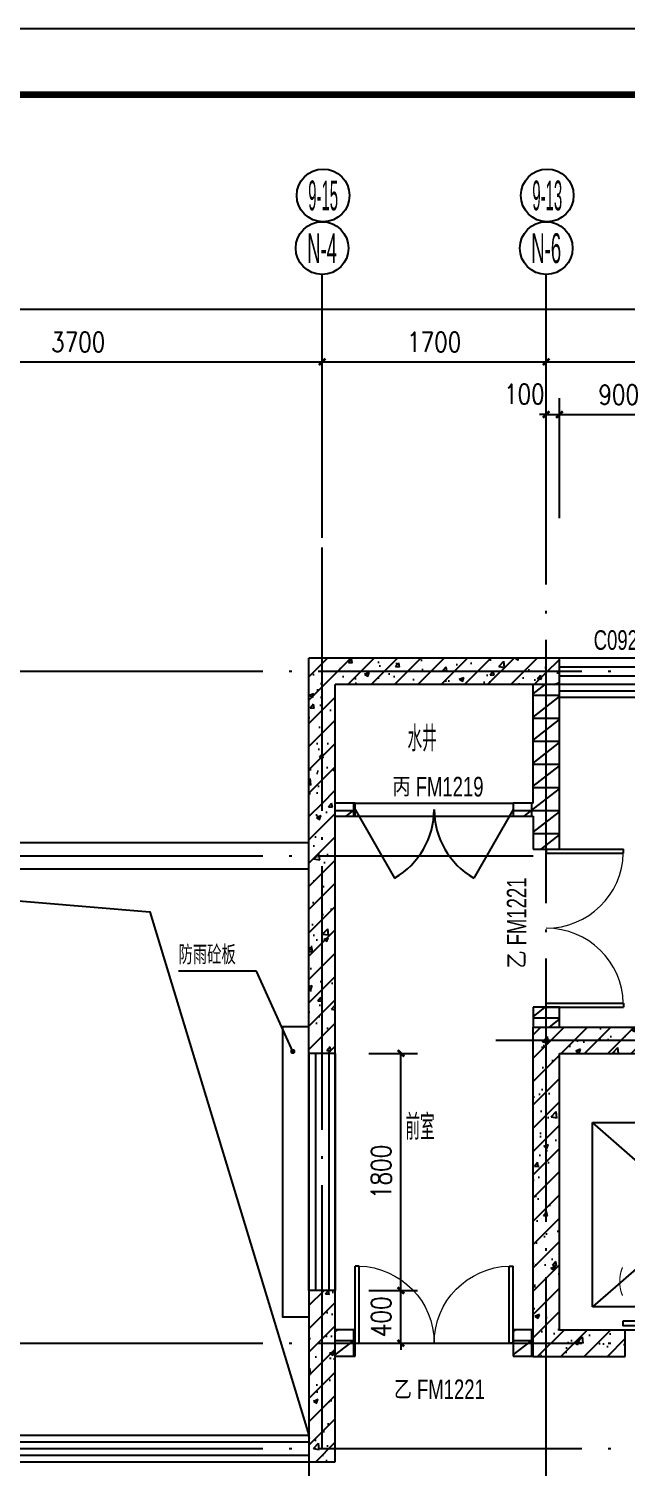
# Model space of a CAD drawing. Extents: x 718358 to 1668613, y -348838 to -159582.
# Drawn here: x 780510 to 785042, y -327336 to -316416 of the extents above; entities that cross this region are included whole.
import ezdxf
from ezdxf.enums import TextEntityAlignment as Align

# ---------------------------------------------------------------- set-up
doc = ezdxf.new("R2010")
doc.units = 0
doc.header["$LTSCALE"] = 1000
doc.linetypes.add('DOTE', pattern=[2.42, 2, -0.2, 0.02, -0.2])
for name, color, linetype in [('AXIS_TEXT', 7, 'Continuous'), ('建-可见线', 7, 'Continuous'), ('建-图框', 4, 'Continuous'), ('建-墙体', 2, 'Continuous'), ('建-尺寸', 73, 'Continuous'), ('建-引出', 3, 'Continuous'), ('建-影线', 8, 'Continuous'), ('建-房间名', 7, 'Continuous'), ('建-柱子', 6, 'Continuous'), ('建-楼梯', 4, 'Continuous'), ('建-符号说明', 7, 'Continuous'), ('建-轴标', 3, 'Continuous'), ('建-轴网', 14, 'DOTE'), ('建-门', 4, 'Continuous'), ('建-门窗', 4, 'Continuous'), ('建-门窗-编号', 7, 'Continuous'), ('建-阳台', 5, 'Continuous')]:
    doc.layers.add(name, color=color, linetype=linetype)
doc.styles.add('_TCH_AXIS', font='gt宽度调整.shx', dxfattribs={"bigfont": 'gt国标汉字.shx'})
doc.styles.add('_TCH_DIM', font='gt单线西文.shx', dxfattribs={"width": 0.8, "bigfont": 'gt单线中文.shx'})
doc.styles.add('_TCH_WINDOW', font='gt单线西文.shx', dxfattribs={"height": 3.5, "bigfont": 'gt单线中文.shx'})
doc.styles.add('COMPLEX', font='COMPLEX')
doc.styles.add('DIM_FONT', font='SIMPLEX.shx', dxfattribs={"width": 0.8, "bigfont": 'GBCBIG.shx'})
doc.dimstyles.new('DIMN50', dxfattribs={"dimscale": 0.5, "dimtxt": 300, "dimasz": 100, "dimexe": 250, "dimexo": 300, "dimgap": 150, "dimtad": 1, "dimdec": 0, "dimzin": 0, "dimdsep": 46, "dimtxsty": 'DIM_FONT', "dimblk": 'ARCHTICK', "dimcen": 0.09, "dimdle": 1, "dimclrt": 7, "dimazin": 2, "dimtfac": 1, "dimtdec": 0, "dimtix": 1, "dimtmove": 2, "dimatfit": 3, "dimldrblk": 'ARCHTICK', "dimfxl": 1, "dimtolj": 1, "dimtzin": 0, "dimarcsym": 0})
pattern_1 = [(0, (0, 0), (0, 175), []), (37.875, (200, 0), (-84.807639, 109.038328), []), (90, (200, 0), (-225, 1e-14), [])]
pattern_2 = [(45, (0, 0), (-88.388348, 88.388348), []), (50, (0, 0), (358.63009, -31.37607), [37.5, -412.5]), (355, (0, 0), (-69.37567, 376.09607), [30, -330]), (100.4514, (29.9, -2.6), (289.25469, 344.71977), [31.8701, -350.57106]), (46.1842, (0, 100), (533.62052, -82.7595), [56.25, -618.75]), (96.6356, (44.47, 93.1), (467.33135, 487.05894), [47.80514, -525.8565]), (351.1842, (0, 100), (467.33097, 487.0593), [45, -495]), (21, (50, 75), (298.45353, -201.30945), [37.5, -412.5]), (326, (50, 75), (121.65767, 362.57502), [30, -330]), (71.4514, (74.87, 58.22), (420.11131, 161.26525), [31.8701, -350.57106]), (37.5, (0, 0), (6.079928, 166.446927), [0, -326, 0, -335, 0, -331.25]), (7.5, (0, 0), (131.53477, 197.205856), [0, -191, 0, -318.5, 0, -126.25]), (327.5, (-111.5, 0), (266.911218, -11.277436), [0, -125, 0, -390, 0, -517.5]), (317.5, (-161.5, 0), (291.593085, 50.05249), [0, -162.5, 0, -259, 0, -367.5])]

# ---------------------------------------------------------------- blocks, each defined once
blk = doc.blocks.new('$DorLib2D$00000231')
at = {"color": 0}
for p, q in [((-0.5, 0), (-0.25, 0.433)), ((0.5, 0), (0.25, 0.433))]:
    blk.add_line(p, q, dxfattribs=at)
for centre, start, end in [((-0.5, 0), 0, 60), ((0.5, 0), 120, 180)]:
    blk.add_arc(centre, 0.5, start, end, dxfattribs=at)
blk = doc.blocks.new('$DorLib2D$00000002')
for p, q in [((-0.5, 0), (-0.5, 0.4875)), ((-0.475, 0.4875), (-0.5, 0.4875)), ((-0.475, 0), (-0.475, 0.4875)), ((0.475, 0), (0.475, 0.4875)), ((0.475, 0.4875), (0.5, 0.4875)), ((0.5, 0), (0.5, 0.4875)), ((-0.5, 0), (-0.475, 0)), ((0.5, 0), (0.475, 0))]:
    blk.add_line(p, q)
at = {"lineweight": 13}
for centre, start, end in [((-0.4875, 0), 0, 88.53072), ((0.4875, 0), 91.46928, 180)]:
    blk.add_arc(centre, 0.4875, start, end, dxfattribs=at)
blk = doc.blocks.new('$TCHSYS$WIN2D')
for p, q in [((-0.5, 0.5), (0.5, 0.5)), ((-0.5, 0.5), (-0.5, -0.5)), ((0.5, 0.5), (0.5, -0.5)), ((0.5, 0.167), (-0.5, 0.167)), ((0.5, -0.167), (-0.5, -0.167)), ((-0.5, -0.5), (0.5, -0.5))]:
    blk.add_line(p, q)
blk = doc.blocks.new('$TCHSYS$LDOR22D')
for p, q in [((-0.5167, 0.8333), (-0.0167, 0.8333)), ((-0.5167, 0.8333), (-0.5167, 0.6667)), ((-0.0167, 0.8333), (-0.0167, 0.6667)), ((0.0167, 0.8333), (0.0167, 0.6667)), ((0.0167, 0.8333), (0.5167, 0.8333)), ((0.5167, 0.8333), (0.5167, 0.6667)), ((-0.5167, 0.6667), (-0.0167, 0.6667)), ((0.0167, 0.6667), (0.5167, 0.6667)), ((-0.5, 0.5), (0.5, 0.5))]:
    blk.add_line(p, q)
blk = doc.blocks.new('_ArchTick')
at = {"color": 0, "linetype": 'ByBlock', "const_width": 0.4}
blk.add_lwpolyline([(-0.5, -0.5), (0.5, 0.5)], dxfattribs=at)
blk = doc.blocks.new('*D192')
at = {"layer": 'Defpoints', "color": 0, "transparency": 16777216}
for p in [(808035, -318544), (769085, -320194), (808035, -320194)]:
    blk.add_point(p, dxfattribs=at)
at = {"layer": '建-轴标', "color": 0, "lineweight": -2, "transparency": 16777216}
for p, q in [((769085, -320044), (769085, -318419)), ((808035, -320044), (808035, -318419)), ((769085, -318544), (808036, -318544))]:
    blk.add_line(p, q, dxfattribs=at)
at = {"layer": '建-轴标', "color": 0, "lineweight": -2, "transparency": 16777216, "xscale": 50, "yscale": 50, "zscale": 50, "rotation": 180}
blk.add_blockref('_ArchTick', (769085, -318544), dxfattribs=at)
at = {"layer": '建-轴标', "color": 0, "lineweight": -2, "transparency": 16777216, "xscale": 50, "yscale": 50, "zscale": 50}
blk.add_blockref('_ArchTick', (808035, -318544), dxfattribs=at)
at = {"layer": '建-轴标', "color": 7, "transparency": 16777216, "insert": (788560, -318394), "char_height": 150, "attachment_point": 5, "style": 'DIM_FONT'}
blk.add_mtext('\\A1;38950', dxfattribs=at)
blk = doc.blocks.new('*D235')
at = {"layer": 'Defpoints', "color": 0, "transparency": 16777216}
for p in [(782735, -318944), (779035, -320194), (782735, -320194)]:
    blk.add_point(p, dxfattribs=at)
at = {"layer": '建-轴标', "color": 0, "lineweight": -2, "transparency": 16777216}
for p, q in [((779035, -320044), (779035, -318819)), ((782735, -320044), (782735, -318819)), ((779035, -318944), (782736, -318944))]:
    blk.add_line(p, q, dxfattribs=at)
at = {"layer": '建-轴标', "color": 0, "lineweight": -2, "transparency": 16777216, "xscale": 50, "yscale": 50, "zscale": 50, "rotation": 180}
blk.add_blockref('_ArchTick', (779035, -318944), dxfattribs=at)
at = {"layer": '建-轴标', "color": 0, "lineweight": -2, "transparency": 16777216, "xscale": 50, "yscale": 50, "zscale": 50}
blk.add_blockref('_ArchTick', (782735, -318944), dxfattribs=at)
at = {"layer": '建-轴标', "color": 7, "transparency": 16777216, "insert": (780885, -318794), "char_height": 150, "attachment_point": 5, "style": 'DIM_FONT'}
blk.add_mtext('\\A1;3700', dxfattribs=at)
blk = doc.blocks.new('*D236')
at = {"layer": 'Defpoints', "color": 0, "transparency": 16777216}
for p in [(784435, -318944), (782735, -320194), (784435, -320194)]:
    blk.add_point(p, dxfattribs=at)
at = {"layer": '建-轴标', "color": 0, "lineweight": -2, "transparency": 16777216}
for p, q in [((782735, -320044), (782735, -318819)), ((784435, -320044), (784435, -318819)), ((782735, -318944), (784436, -318944))]:
    blk.add_line(p, q, dxfattribs=at)
at = {"layer": '建-轴标', "color": 0, "lineweight": -2, "transparency": 16777216, "xscale": 50, "yscale": 50, "zscale": 50, "rotation": 180}
blk.add_blockref('_ArchTick', (782735, -318944), dxfattribs=at)
at = {"layer": '建-轴标', "color": 0, "lineweight": -2, "transparency": 16777216, "xscale": 50, "yscale": 50, "zscale": 50}
blk.add_blockref('_ArchTick', (784435, -318944), dxfattribs=at)
at = {"layer": '建-轴标', "color": 7, "transparency": 16777216, "insert": (783585, -318794), "char_height": 150, "attachment_point": 5, "style": 'DIM_FONT'}
blk.add_mtext('\\A1;1700', dxfattribs=at)
blk = doc.blocks.new('*D237')
at = {"layer": 'Defpoints', "color": 0, "transparency": 16777216}
for p in [(786735, -318944), (784435, -320194), (786735, -320194)]:
    blk.add_point(p, dxfattribs=at)
at = {"layer": '建-轴标', "color": 0, "lineweight": -2, "transparency": 16777216}
for p, q in [((784435, -320044), (784435, -318819)), ((786735, -320044), (786735, -318819)), ((784435, -318944), (786736, -318944))]:
    blk.add_line(p, q, dxfattribs=at)
at = {"layer": '建-轴标', "color": 0, "lineweight": -2, "transparency": 16777216, "xscale": 50, "yscale": 50, "zscale": 50, "rotation": 180}
blk.add_blockref('_ArchTick', (784435, -318944), dxfattribs=at)
at = {"layer": '建-轴标', "color": 0, "lineweight": -2, "transparency": 16777216, "xscale": 50, "yscale": 50, "zscale": 50}
blk.add_blockref('_ArchTick', (786735, -318944), dxfattribs=at)
at = {"layer": '建-轴标', "color": 7, "transparency": 16777216, "insert": (785585, -318794), "char_height": 150, "attachment_point": 5, "style": 'DIM_FONT'}
blk.add_mtext('\\A1;2300', dxfattribs=at)
blk = doc.blocks.new('_AXISO')
blk.add_circle((0, 0), 0.5)
at = {"layer": 'AXIS_TEXT', "style": 'COMPLEX', "width": 1.041667}
blk.add_attdef('A', text='', height=0.56, dxfattribs=at).set_placement((-0.25, -0.28), (0.25, -0.28), align=Align.FIT)
blk = doc.blocks.new('*D479')
at = {"layer": 'Defpoints', "color": 0, "transparency": 16777216}
for p in [(784535, -319344), (784435, -320281), (784535, -320281)]:
    blk.add_point(p, dxfattribs=at)
at = {"layer": '建-尺寸', "color": 0, "lineweight": -2, "transparency": 16777216}
for p, q in [((784435, -320131), (784435, -319219)), ((784535, -320131), (784535, -319219)), ((784435, -319344), (784385, -319344)), ((784435, -319344), (784535, -319344)), ((784535, -319344), (784585, -319344))]:
    blk.add_line(p, q, dxfattribs=at)
at = {"layer": '建-尺寸', "color": 0, "lineweight": -2, "transparency": 16777216, "xscale": 50, "yscale": 50, "zscale": 50}
blk.add_blockref('_ArchTick', (784435, -319344), dxfattribs=at)
at = {"layer": '建-尺寸', "color": 0, "lineweight": -2, "transparency": 16777216, "xscale": 50, "yscale": 50, "zscale": 50, "rotation": 180}
blk.add_blockref('_ArchTick', (784535, -319344), dxfattribs=at)
at = {"layer": '建-尺寸', "color": 7, "transparency": 16777216, "insert": (784269, -319189), "char_height": 150, "attachment_point": 5, "style": 'DIM_FONT'}
blk.add_mtext('\\A1;100', dxfattribs=at)
blk = doc.blocks.new('*D480')
at = {"layer": 'Defpoints', "color": 0, "transparency": 16777216}
for p in [(785435, -319344), (784535, -320281), (785435, -320281)]:
    blk.add_point(p, dxfattribs=at)
at = {"layer": '建-尺寸', "color": 0, "lineweight": -2, "transparency": 16777216}
for p, q in [((784535, -320131), (784535, -319219)), ((785435, -320131), (785435, -319219)), ((784535, -319344), (785436, -319344))]:
    blk.add_line(p, q, dxfattribs=at)
at = {"layer": '建-尺寸', "color": 0, "lineweight": -2, "transparency": 16777216, "xscale": 50, "yscale": 50, "zscale": 50, "rotation": 180}
blk.add_blockref('_ArchTick', (784535, -319344), dxfattribs=at)
at = {"layer": '建-尺寸', "color": 0, "lineweight": -2, "transparency": 16777216, "xscale": 50, "yscale": 50, "zscale": 50}
blk.add_blockref('_ArchTick', (785435, -319344), dxfattribs=at)
at = {"layer": '建-尺寸', "color": 7, "transparency": 16777216, "insert": (784985, -319194), "char_height": 150, "attachment_point": 5, "style": 'DIM_FONT'}
blk.add_mtext('\\A1;900', dxfattribs=at)
blk = doc.blocks.new('*D3365')
at = {"layer": 'Defpoints', "color": 0, "transparency": 16777216}
for p in [(782940, -325994), (783333, -325994), (782940, -326394)]:
    blk.add_point(p, dxfattribs=at)
at = {"layer": '建-尺寸', "color": 0, "lineweight": -2, "transparency": 16777216}
for p, q in [((783333, -325994), (783333, -325944)), ((783090, -325994), (783458, -325994)), ((783333, -326394), (783333, -325994)), ((783090, -326394), (783458, -326394)), ((783333, -326394), (783333, -326444))]:
    blk.add_line(p, q, dxfattribs=at)
at = {"layer": '建-尺寸', "color": 0, "lineweight": -2, "transparency": 16777216, "xscale": 50, "yscale": 50, "zscale": 50}
for p, rotation in [((783333, -325994), 270), ((783333, -326394), 90)]:
    blk.add_blockref('_ArchTick', p, dxfattribs=dict(at, rotation=rotation))
at = {"layer": '建-尺寸', "color": 7, "transparency": 16777216, "insert": (783183, -326194), "char_height": 150, "attachment_point": 5, "rotation": 90, "style": 'DIM_FONT'}
blk.add_mtext('\\A1;400', dxfattribs=at)
blk = doc.blocks.new('*D3366')
at = {"layer": 'Defpoints', "color": 0, "transparency": 16777216}
for p in [(782940, -324194), (783333, -324194), (782940, -325994)]:
    blk.add_point(p, dxfattribs=at)
at = {"layer": '建-尺寸', "color": 0, "lineweight": -2, "transparency": 16777216}
for p, q in [((783090, -324194), (783458, -324194)), ((783333, -325994), (783333, -324193)), ((783090, -325994), (783458, -325994))]:
    blk.add_line(p, q, dxfattribs=at)
at = {"layer": '建-尺寸', "color": 0, "lineweight": -2, "transparency": 16777216, "xscale": 50, "yscale": 50, "zscale": 50}
for p, rotation in [((783333, -324194), 90), ((783333, -325994), 270)]:
    blk.add_blockref('_ArchTick', p, dxfattribs=dict(at, rotation=rotation))
at = {"layer": '建-尺寸', "color": 7, "transparency": 16777216, "insert": (783183, -325094), "char_height": 150, "attachment_point": 5, "rotation": 90, "style": 'DIM_FONT'}
blk.add_mtext('\\A1;1800', dxfattribs=at)

msp = doc.modelspace()

# ---------------------------------------------------------------- hatches: boundary and pattern name
at = {"layer": '建-影线'}
h = msp.add_hatch(dxfattribs=at)
h.set_pattern_fill('钢筋混凝土', color=256, scale=50, style=0)
h.set_pattern_definition(pattern_2)
h.paths.add_polyline_path([(784435.2, -321393.8), (784435.2, -321193.8), (782635.2, -321193.8), (782835.2, -321393.8)])
h = msp.add_hatch(dxfattribs=at)
h.set_pattern_fill('钢筋混凝土', color=256, scale=50, style=0)
h.set_pattern_definition(pattern_2)
h.paths.add_polyline_path([(782635.2, -322293.8), (782835.2, -322293.8), (782835.2, -321393.8), (782635.2, -321193.8)])
h = msp.add_hatch(dxfattribs=at)
h.set_pattern_fill('钢筋混凝土', color=256, scale=50, style=0)
h.set_pattern_definition(pattern_2)
h.paths.add_polyline_path([(784535.2, -321193.8), (784435.2, -321193.8), (784435.2, -321393.8), (784535.2, -321393.8)])
h = msp.add_hatch(dxfattribs=at)
h.set_pattern_fill('空心砖', color=256, scale=50, style=0)
h.set_pattern_definition(pattern_1)
h.paths.add_polyline_path([(784401.9, -322327.1), (784535.2, -322293.8), (784535.2, -321393.8), (784335.2, -321393.8), (784335.2, -322293.8)])
h = msp.add_hatch(dxfattribs=at)
h.set_pattern_fill('钢筋混凝土', color=256, scale=50, style=0)
h.set_pattern_definition(pattern_2)
h.paths.add_polyline_path([(782835.2, -324193.8), (782835.2, -322293.8), (782635.2, -322293.8), (782635.2, -324193.8)])
h = msp.add_hatch(dxfattribs=at)
h.set_pattern_fill('空心砖', color=256, scale=50, style=0)
h.set_pattern_definition(pattern_1)
h.paths.add_polyline_path([(782835.2, -322393.8), (782985.2, -322393.8), (782985.2, -322293.8), (782835.2, -322293.8)])
h = msp.add_hatch(dxfattribs=at)
h.set_pattern_fill('空心砖', color=256, scale=50, style=0)
h.set_pattern_definition(pattern_1)
h.paths.add_polyline_path([(784335.2, -322293.8), (784185.2, -322293.8), (784185.2, -322393.8), (784335.2, -322393.8), (784401.9, -322327.1)])
h = msp.add_hatch(dxfattribs=at)
h.set_pattern_fill('空心砖', color=256, scale=50, style=0)
h.set_pattern_definition(pattern_1)
h.paths.add_polyline_path([(784335.2, -322393.8), (784335.2, -322643.8), (784535.2, -322643.8), (784535.2, -322293.8), (784401.9, -322327.1)])
h = msp.add_hatch(dxfattribs=at)
h.set_pattern_fill('空心砖', color=256, scale=50, style=0)
h.set_pattern_definition(pattern_1)
h.paths.add_polyline_path([(784535.2, -323994.7), (784535.2, -323843.8), (784335.2, -323843.8), (784335.2, -323994.7)])
h = msp.add_hatch(dxfattribs=at)
h.set_pattern_fill('钢筋混凝土', color=256, scale=50, style=0)
h.set_pattern_definition(pattern_2)
h.paths.add_polyline_path([(784335.2, -326494.7), (784535.2, -326294.7), (784535.2, -324194.7), (784335.2, -323994.7)])
h = msp.add_hatch(dxfattribs=at)
h.set_pattern_fill('钢筋混凝土', color=256, scale=50, style=0)
h.set_pattern_definition(pattern_2)
h.paths.add_polyline_path([(784335.2, -323994.7), (784535.2, -324194.7), (786635.2, -324194.7), (786735.2, -324128), (786735.2, -323994.7)])
h = msp.add_hatch(dxfattribs=at)
h.set_pattern_fill('钢筋混凝土', color=256, scale=50, style=0)
h.set_pattern_definition(pattern_2)
h.paths.add_polyline_path([(782835.2, -325993.8), (782635.2, -325993.8), (782635.2, -327293.8), (782835.2, -327293.8)])
h = msp.add_hatch(dxfattribs=at)
h.set_pattern_fill('空心砖', color=256, scale=50, style=0)
h.set_pattern_definition(pattern_1)
h.paths.add_polyline_path([(782835.2, -326293.8), (782835.2, -326493.8), (782985.2, -326493.8), (782985.2, -326293.8)])
h = msp.add_hatch(dxfattribs=at)
h.set_pattern_fill('空心砖', color=256, scale=50, style=0)
h.set_pattern_definition(pattern_1)
h.paths.add_polyline_path([(784335.2, -326293.8), (784185.2, -326293.8), (784185.2, -326493.8), (784335.2, -326493.8)])
h = msp.add_hatch(dxfattribs=at)
h.set_pattern_fill('钢筋混凝土', color=256, scale=50, style=0)
h.set_pattern_definition(pattern_2)
h.paths.add_polyline_path([(784335.2, -326494.7), (785035.2, -326494.7), (785035.2, -326294.7), (784535.2, -326294.7)])

# ---------------------------------------------------------------- linework, layer by layer
for p, q in [((782635.2, -324194.1), (782635.2, -325993.8)), ((782835.2, -324194.1), (782835.2, -325993.8)), ((779135.2, -327093.8), (782635.2, -327093.8)), ((779135.2, -327293.8), (782635.2, -327293.8))]:
    msp.add_line(p, q)
at = {"layer": '建-可见线'}
for p, q in [((777535.2, -322593.8), (782635.2, -322593.8)), ((777535.2, -322793.8), (782635.2, -322793.8)), ((782635.2, -325994.5), (782635.2, -324194.5)), ((782835.2, -325994.5), (782835.2, -324194.2))]:
    msp.add_line(p, q, dxfattribs=at)
msp.add_lwpolyline([(782635.2, -323993.8), (782435.2, -323993.8), (782435.2, -326193.8), (782635.2, -326193.8)], dxfattribs=at)
at = {"layer": '建-图框'}
msp.add_lwpolyline([(763686.8, -346115.8), (816236.8, -346115.8), (816236.8, -316415.8), (763686.8, -316415.8)], close=True, dxfattribs=at)
at = {"layer": '建-图框', "const_width": 50}
msp.add_lwpolyline([(764936.8, -345615.8), (815736.8, -345615.8), (815736.8, -316915.8), (764936.8, -316915.8)], close=True, dxfattribs=at)
at = {"layer": '建-墙体'}
for p, q in [((784535.2, -321393.8), (784535.2, -321193.8)), ((784335.2, -322293.8), (784335.2, -321393.8)), ((784535.2, -322293.8), (784535.2, -321393.8)), ((782985.2, -322293.8), (782835.2, -322293.8)), ((782985.2, -322393.8), (782985.2, -322293.8)), ((784335.2, -322293.8), (784185.2, -322293.8)), ((784185.2, -322293.8), (784185.2, -322393.8)), ((784535.2, -322643.8), (784535.2, -322293.8)), ((782835.2, -322393.8), (782985.2, -322393.8)), ((784185.2, -322393.8), (784335.2, -322393.8)), ((784335.2, -322393.8), (784335.2, -322643.8)), ((784335.2, -322643.8), (784535.2, -322643.8)), ((784535.2, -323843.8), (784335.2, -323843.8)), ((784335.2, -323843.8), (784335.2, -323994.7)), ((784535.2, -323994.7), (784535.2, -323843.8)), ((782985.2, -326293.8), (782835.2, -326293.8)), ((782985.2, -326493.8), (782985.2, -326293.8)), ((784335.2, -326293.8), (784185.2, -326293.8)), ((784185.2, -326293.8), (784185.2, -326493.8)), ((782835.2, -326493.8), (782985.2, -326493.8)), ((784185.2, -326493.8), (784335.2, -326493.8))]:
    msp.add_line(p, q, dxfattribs=at)
at = {"layer": '建-引出'}
for p, q in [((782238.3, -323570), (781645.1, -323570)), ((782512.7, -324179.7), (782238.3, -323570))]:
    msp.add_line(p, q, dxfattribs=at)
at = {"layer": '建-引出', "const_width": 20}
msp.add_lwpolyline([(782516.8, -324188.8, 1), (782508.6, -324170.6, 1)], format="xyb", close=True, dxfattribs=at)
at = {"layer": '建-影线'}
msp.add_lwpolyline([(777535.2, -322793.8), (781428.5, -323119.8), (782635.2, -327093.8)], dxfattribs=at)
at = {"layer": '建-柱子'}
for p, q in [((784435.2, -321193.8), (782635.2, -321193.8)), ((782635.2, -322293.8), (782635.2, -321193.8)), ((784535.2, -321193.8), (784435.2, -321193.8)), ((784535.2, -321393.8), (784535.2, -321193.8)), ((784435.2, -321393.8), (782835.2, -321393.8)), ((782835.2, -322293.8), (782835.2, -321393.8)), ((784535.2, -321393.8), (784435.2, -321393.8)), ((782635.2, -324193.8), (782635.2, -322293.8)), ((782835.2, -324193.8), (782835.2, -322293.8)), ((784335.2, -326494.7), (784335.2, -323994.7)), ((784335.2, -323994.7), (786735.2, -323994.7)), ((782635.2, -324193.8), (782835.2, -324193.8)), ((784535.2, -326294.7), (784535.2, -324194.7)), ((784535.2, -324194.7), (786635.2, -324194.7)), ((782835.2, -325993.8), (782635.2, -325993.8)), ((782635.2, -325993.8), (782635.2, -327293.8)), ((782835.2, -327293.8), (782835.2, -325993.8)), ((785035.2, -326294.7), (784535.2, -326294.7)), ((785035.2, -326494.7), (785035.2, -326294.7)), ((784335.2, -326494.7), (785035.2, -326494.7)), ((782635.2, -327293.8), (782835.2, -327293.8))]:
    msp.add_line(p, q, dxfattribs=at)
at = {"layer": '建-楼梯'}
for p, q in [((784785.2, -326119.5), (784785.2, -324719.5)), ((784785.2, -324719.5), (786385.2, -324719.5)), ((786385.2, -324719.5), (784785.2, -326119.5)), ((786385.2, -326119.5), (784785.2, -324719.5)), ((786385.2, -326119.5), (784785.2, -326119.5))]:
    msp.add_line(p, q, dxfattribs=at)
at = {"layer": '建-轴标'}
for p, q in [((782735.2, -320281.2), (782735.2, -318281.2)), ((784435.2, -320281.2), (784435.2, -318281.2))]:
    msp.add_line(p, q, dxfattribs=at)
at = {"layer": '建-轴网'}
for p, q in [((784435.2, -339993.8), (784435.2, -319893.8)), ((782735.2, -327193.8), (782735.2, -320193.8)), ((768185.2, -321293.8), (810335.2, -321293.8)), ((768185.2, -322693.8), (784335.2, -322693.8)), ((784053, -324093.8), (810335.2, -324093.8)), ((768185.2, -326393.8), (810335.2, -326393.8)), ((768185.2, -327193.8), (810335.2, -327193.8))]:
    msp.add_line(p, q, dxfattribs=at)
at = {"layer": '建-门'}
for p, q in [((782985.2, -322293.8, 200), (784185.2, -322293.8, 200)), ((782985.2, -322393.8, 200), (784185.2, -322393.8, 200))]:
    msp.add_line(p, q, dxfattribs=at)
at = {"layer": '建-门窗'}
msp.add_line((782635.2, -327293.8), (782635.2, -328593.8), dxfattribs=at)
at = {"layer": '建-阳台'}
for p, q in [((782685.2, -324194.5), (782685.2, -325994.5)), ((782785.2, -324194.5), (782785.2, -325994.5))]:
    msp.add_line(p, q, dxfattribs=at)
for points in [[(785485.2, -321393.8), (785485.2, -321443.8), (784535.2, -321443.8)], [(785535.2, -321393.8), (785535.2, -321493.8), (784535.2, -321493.8)], [(779135.2, -327143.8), (782635.2, -327143.8)], [(779135.2, -327243.8), (782635.2, -327243.8)]]:
    msp.add_lwpolyline(points, dxfattribs=at)

# ---------------------------------------------------------------- block references
at = {"layer": '建-轴标'}
ref = msp.add_blockref('_AXISO', (782743, -317681.2), dxfattribs=dict(at, xscale=400, yscale=400, zscale=400))
ref.add_attrib('A', '9-15', dxfattribs={"height": 226.27, "style": '_TCH_AXIS', "width": 0.28}).set_placement((782629.9, -317794.4), (782856.2, -317794.4), align=Align.FIT)
ref = msp.add_blockref('_AXISO', (784443, -317681.2), dxfattribs=dict(at, xscale=400, yscale=400, zscale=400))
ref.add_attrib('A', '9-13', dxfattribs={"height": 226.27, "style": '_TCH_AXIS', "width": 0.28}).set_placement((784329.9, -317794.4), (784556.2, -317794.4), align=Align.FIT)
ref = msp.add_blockref('_AXISO', (782735.2, -318081.2), dxfattribs=dict(at, xscale=400, yscale=400, zscale=400))
ref.add_attrib('A', 'N-4', dxfattribs={"height": 226.27, "style": '_TCH_AXIS', "width": 0.323077}).set_placement((782622, -318194.4), (782848.3, -318194.4), align=Align.FIT)
ref = msp.add_blockref('_AXISO', (784435.2, -318081.2), dxfattribs=dict(at, xscale=400, yscale=400, zscale=400))
ref.add_attrib('A', 'N-6', dxfattribs={"height": 226.27, "style": '_TCH_AXIS', "width": 0.333333}).set_placement((784322, -318194.4), (784548.3, -318194.4), align=Align.FIT)
at = {"layer": '建-门', "xscale": -1200, "yscale": -1200}
for name, p, zscale, rotation in [('$DorLib2D$00000231', (783585.2, -322343.8), 100, 9.517790275747592e-08), ('$DorLib2D$00000002', (784435.2, -323243.8), 200, 89.99999999383387)]:
    msp.add_blockref(name, p, dxfattribs=dict(at, zscale=zscale, rotation=rotation))
at = {"layer": '建-门窗'}
ref = msp.add_blockref('$TCHSYS$WIN2D', (784985.2, -321293.8), dxfattribs=dict(at, xscale=-900, yscale=-200, zscale=-900, rotation=7.312368191253194e-07))
ref.add_attrib('A', 'C0920', (784795.2, -321130.7), dxfattribs={"layer": '建-门窗-编号', "height": 148.75, "rotation": 0, "style": '_TCH_WINDOW', "width": 0.705882})
for name, p, xscale, yscale, zscale, rotation in [('$DorLib2D$00000002', (783585.2, -326393.8), 1200, -1200, 1200, 179.9999999953604), ('$TCHSYS$LDOR22D', (785585.2, -326394.7), 1100, -200, 1100, 179.9999999954121)]:
    msp.add_blockref(name, p, dxfattribs=dict(at, xscale=xscale, yscale=yscale, zscale=zscale, rotation=rotation))

# ---------------------------------------------------------------- texts
at = {"layer": '建-房间名', "style": 'DIM_FONT', "width": 0.8}
for s, height, p in [('水井', 192.91, (783382.8, -321902)), ('前室', 192.91, (783366.9, -324850.2)), ('（', 192.9, (784911.6, -326032.8))]:
    msp.add_text(s, height=height, dxfattribs=at).set_placement(p)
at = {"layer": '建-符号说明', "style": '_TCH_DIM', "width": 0.8}
msp.add_text('防雨砼板', height=143.31, dxfattribs=at).set_placement((781645.1, -323517.5))
at = {"layer": '建-门窗-编号', "style": '_TCH_WINDOW'}
for s, rotation, p in [('丙', 0, (783269.7, -322243.8)), ('乙', 90, (784285.2, -323549.3)), ('乙', 360, (783279.7, -326818.8))]:
    msp.add_text(s, height=143.3, rotation=rotation, dxfattribs=at).set_placement(p)
at = {"layer": '建-门窗-编号', "style": '_TCH_WINDOW', "width": 0.705882}
for s, rotation, p in [('FM1219', 0, (783444.7, -322243.8)), ('FM1221', 90, (784285.2, -323374.3)), ('FM1221', 360, (783454.7, -326818.8))]:
    msp.add_text(s, height=148.75, rotation=rotation, dxfattribs=at).set_placement(p)

# ---------------------------------------------------------------- dimensions: what is measured, and where the dimension line sits
at = {"layer": '建-尺寸'}
dim = msp.add_linear_dim(base=(784535.2, -319343.8), p1=(784435.2, -320281.2), p2=(784535.2, -320281.2), angle=0, dimstyle='DIMN50', dxfattribs=at)
dim.commit()
dim.dimension.update_dxf_attribs({"geometry": '*D479', "text_midpoint": (784268.6, -319188.8), "dimtype": 161})
for p1, p2, distance, picture, middle in [((784535.2, -320281.2), (785435.2, -320281.2), 937.4, '*D480', (784985.2, -319193.8)), ((782940, -325993.8), (782940, -324193.8), -392.8, '*D3366', (783182.8, -325093.8)), ((782940, -326393.8), (782940, -325993.8), -392.8, '*D3365', (783182.8, -326193.8))]:
    dim = msp.add_aligned_dim(p1=p1, p2=p2, distance=distance, dimstyle='DIMN50', dxfattribs=at)
    dim.commit()
    dim.dimension.update_dxf_attribs({"geometry": picture, "text_midpoint": middle})
at = {"layer": '建-轴标'}
for p1, p2, distance, picture, middle in [((769085.2, -320193.8), (808035.2, -320193.8), 1650, '*D192', (788560.2, -318393.8)), ((779035.2, -320193.8), (782735.2, -320193.8), 1250, '*D235', (780885.2, -318793.8)), ((782735.2, -320193.8), (784435.2, -320193.8), 1250, '*D236', (783585.2, -318793.8)), ((784435.2, -320193.8), (786735.2, -320193.8), 1250, '*D237', (785585.2, -318793.8))]:
    dim = msp.add_aligned_dim(p1=p1, p2=p2, distance=distance, dimstyle='DIMN50', dxfattribs=at)
    dim.commit()
    dim.dimension.update_dxf_attribs({"geometry": picture, "text_midpoint": middle})

doc.saveas('drawing.dxf')
